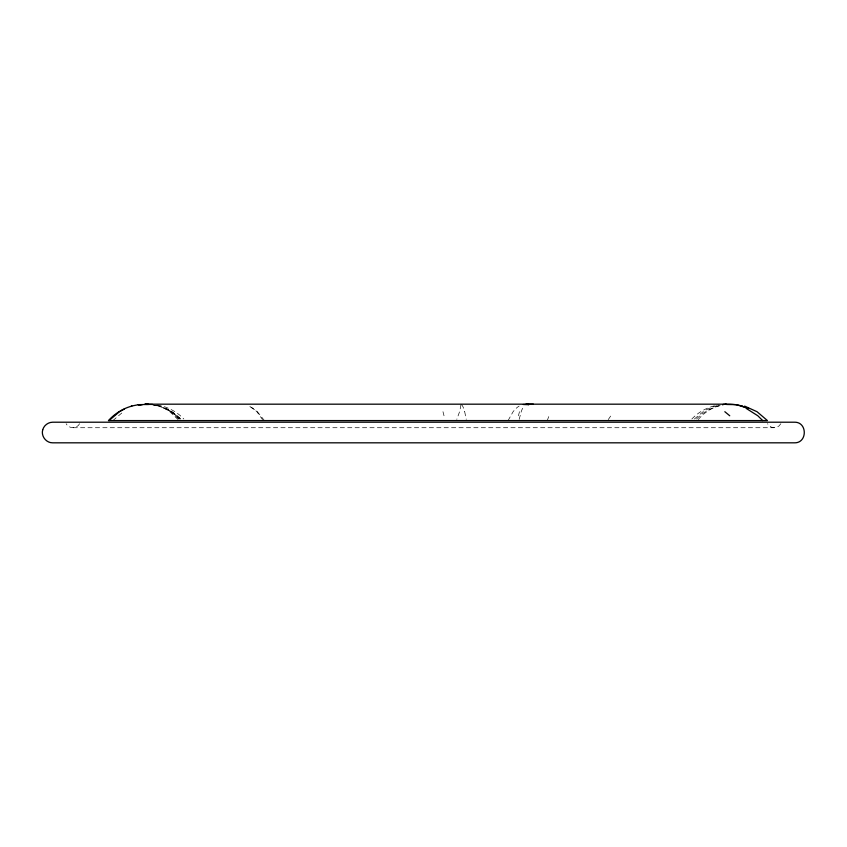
<?xml version="1.0" encoding="UTF-8"?>
<svg xmlns="http://www.w3.org/2000/svg" width="847" height="847" viewBox="0 0 847 847"><rect width="100%" height="100%" fill="white"/><g stroke="black" fill="none" stroke-linecap="round" stroke-linejoin="round"><path stroke-width="0.64" stroke-dasharray="4.24 3.18" d="M519.179 419.371L521.212 411.706A48.279 10.704 90 0 1 523.954 406.105M518.449 415.771L519.455 411.706M460.937 404.675L459.836 411.007L456.798 419.371M547.215 420.578L549.089 415.771M508.062 420.578L513.102 411.706A48.279 23.367 90 0 1 519.095 406.105M608.262 419.614L610.856 415.771M79.565 423.722C76.982 428.942 68.723 428.942 66.13 423.722M780.87 423.722L778.742 426.189L774.147 427.724L72.853 427.724M698.14 419.614C703.91 412.838 711.702 407.576 720.426 405.522M694.413 418.969L703.116 411.706A48.141 47.803 -90 0 1 717.61 405.512M112.916 420.578L123.323 411.706M691.872 418.969C698.923 411.536 708.484 406.581 718.584 404.908M696.562 418.969C703.613 411.536 713.185 406.581 723.285 404.908M774.147 427.724L770.971 427.026L767.435 423.722M152.725 404.908C163.005 406.571 172.852 411.314 180.009 418.969M157.076 404.908C167.177 406.581 176.748 411.536 183.81 418.969M153.254 404.908L158.802 406.105M157.447 405.639C166.266 407.661 174.461 412.425 180.686 418.969M164.699 408.466L170.723 411.706L179.522 418.969M180.422 418.969L171.867 411.706L166.012 408.466L171.285 411.706L180.316 420.578M178.124 419.614L169.781 411.706A48.395 42.869 89.8 0 0 154.186 404.887M264.412 420.578L257.414 411.706L249.071 406.105L253.369 408.466L256.874 411.706L262.528 419.614M442.981 411.706L444.019 415.771M464.685 411.706L466.252 419.371M461.467 404.644A48.607 8.311 -89.9 0 1 464.696 411.6"/><path stroke-width="1.27" d="M109.041 420.578L119.469 411.706M120.465 411.166L124.477 409.006M131.888 406.105C122.826 408.466 114.737 413.685 108.448 420.578L767.424 420.578L757.017 411.706L744.619 406.105M736.403 404.665L748.473 408.466L742.12 406.105M131.327 406.105L138.548 404.665M139.067 405.385L142.391 404.665M523.372 404.506L528.888 404.665L526.929 404.178M726.525 404.474L736.054 404.654M137.997 404.665L148.744 404.421M145.79 404.421L152.576 404.421M723.084 404.421L726.472 404.178M533.377 404.178L525.86 404.178M725.635 404.178L144.805 404.178L148.204 404.421M746.292 408.466L757.811 415.771L762.702 420.578M724.831 411.706L729.743 415.771M725.403 404.305A48.141 47.803 -90 0 1 742.131 406.084M42.699 429.853C40.9 436.12 46.13 442.939 52.652 442.822L794.348 442.822C807.583 443.32 807.583 421.711 794.348 422.208L52.652 422.208C48.099 422.24 43.906 425.459 42.699 429.853"/></g></svg>
